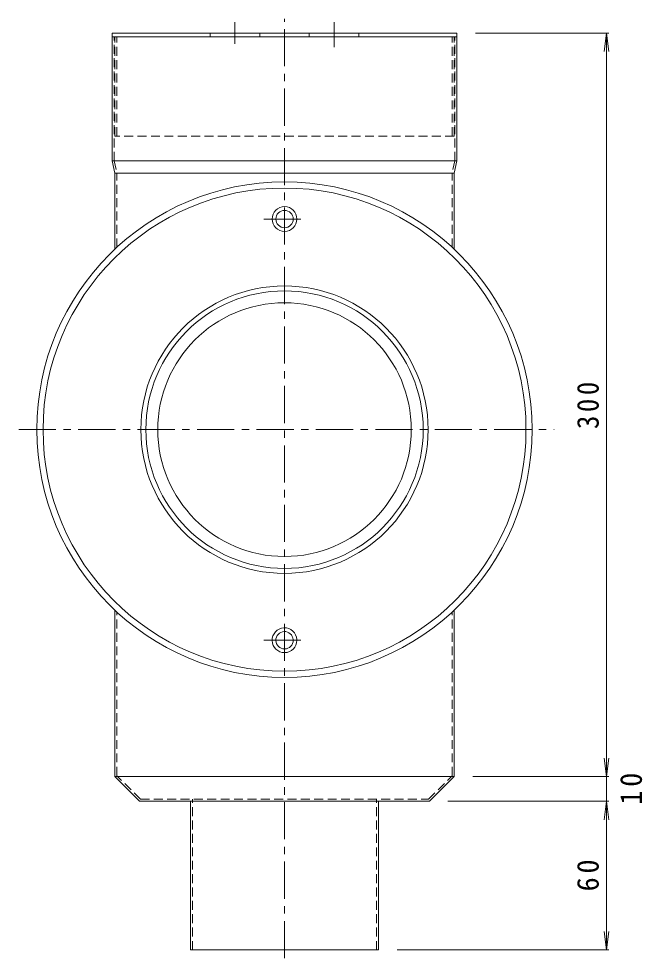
# Model space of a CAD drawing. Units: millimetres, scale not verified. Extents: x -468 to 466, y -404 to 387.
# Drawn here: x 214.1 to 465.8, y -256.3 to 122.8 of the extents above; entities that cross this region are included whole.
import ezdxf

# ---------------------------------------------------------------- set-up
doc = ezdxf.new("R2010")
doc.units = ezdxf.units.MM
doc.header["$LTSCALE"] = 3
doc.linetypes.add('CHAIN1', pattern=[8, 5, -1, 1, -1])
doc.linetypes.add('DASHED1', pattern=[1.8, 1.2, -0.6])
for name, color, linetype, lineweight in [('0-0', 3, 'Continuous', 9), ('0-1', 2, 'Continuous', 9), ('0-3', 4, 'Continuous', 9), ('0-4', 7, 'Continuous', 9)]:
    doc.layers.add(name, color=color, linetype=linetype, lineweight=lineweight)
doc.styles.add('ＭＳ ゴシック', font='')
doc.styles.get('ＭＳ ゴシック').set_extended_font_data('MS Gothic')

msp = doc.modelspace()

# ---------------------------------------------------------------- linework, layer by layer
at = {"layer": '0-0', "linetype": 'CHAIN1'}
for p, q in [((321.393, -256.324), (321.393, 122.843)), ((214.094, -42.983), (430.303, -42.983))]:
    msp.add_line(p, q, dxfattribs=at)
at = {"layer": '0-0'}
for p, q in [((251.793, 65.517), (251.793, 115.517)), ((390.993, 65.517), (390.993, 115.517)), ((251.793, 65.517), (252.893, 60.517)), ((251.793, 65.517), (390.993, 65.517)), ((390.993, 65.517), (389.893, 60.517)), ((252.893, 60.517), (389.893, 60.517)), ((252.893, 29.871), (252.893, 60.517)), ((389.893, 29.871), (389.893, 60.517)), ((252.893, -182.983), (252.893, -115.837)), ((389.893, -182.983), (389.893, -115.837)), ((262.893, -192.983), (252.893, -182.983)), ((252.893, -182.983), (389.893, -182.983)), ((379.893, -192.983), (389.893, -182.983)), ((262.893, -192.983), (379.893, -192.983)), ((283.393, -252.983), (283.393, -192.983)), ((359.393, -252.983), (359.393, -192.983)), ((359.393, -252.983), (283.393, -252.983))]:
    msp.add_line(p, q, dxfattribs=at)
at = {"layer": '0-0', "linetype": 'DASHED1'}
for p, q in [((252.593, 65.517), (252.593, 115.517)), ((390.193, 65.517), (390.193, 115.517)), ((252.593, 65.517), (253.693, 60.517)), ((390.193, 65.517), (389.093, 60.517)), ((253.693, 30.615), (253.693, 60.517)), ((389.093, 30.615), (389.093, 60.517)), ((253.693, -182.652), (253.693, -116.581)), ((389.093, -182.652), (389.093, -116.581)), ((263.225, -192.183), (253.693, -182.652)), ((284.193, -252.983), (284.193, -192.183)), ((358.593, -252.983), (358.593, -192.183))]:
    msp.add_line(p, q, dxfattribs=at)
msp.add_lwpolyline([(263.225, -192.183), (379.562, -192.183), (389.093, -182.652)], dxfattribs=at)
at = {"layer": '0-0'}
for radius in [56, 51.2]:
    msp.add_circle((321.393, -42.983), radius, dxfattribs=at)
at = {"layer": '0-1', "linetype": 'CHAIN1'}
for p, q in [((301.393, 112.693), (301.393, 121.487)), ((341.393, 111.374), (341.393, 121.487))]:
    msp.add_line(p, q, dxfattribs=at)
at = {"layer": '0-1'}
for p, q in [((390.993, 117.017), (251.793, 117.017)), ((251.793, 115.517), (251.793, 117.017)), ((390.993, 115.517), (251.793, 115.517)), ((291.393, 115.517), (291.393, 117.017)), ((311.393, 115.517), (311.393, 117.017)), ((331.393, 115.517), (331.393, 117.017)), ((351.393, 115.517), (351.393, 117.017)), ((390.993, 115.517), (390.993, 117.017))]:
    msp.add_line(p, q, dxfattribs=at)
at = {"layer": '0-1', "linetype": 'DASHED1'}
for p, q in [((252.893, 75.517), (252.893, 115.517)), ((253.693, 75.517), (253.693, 115.517)), ((389.093, 75.517), (389.093, 115.517)), ((389.893, 75.517), (389.893, 115.517)), ((389.893, 75.517), (252.893, 75.517))]:
    msp.add_line(p, q, dxfattribs=at)
at = {"layer": '0-3', "linetype": 'CHAIN1'}
for p, q in [((312.982, 42.017), (328.875, 42.017)), ((312.982, -127.983), (328.875, -127.983))]:
    msp.add_line(p, q, dxfattribs=at)
at = {"layer": '0-3'}
for centre, radius in [((321.393, -42.983), 100), ((321.393, -42.983), 97.5), ((321.393, 42.017), 5), ((321.393, 42.017), 3.5), ((321.393, -42.983), 58)]:
    msp.add_circle(centre, radius, dxfattribs=at)
for radius in [5, 3.5]:
    msp.add_arc((321.393, -127.983), radius, 3.49236, 0, dxfattribs=at)
at = {"layer": '0-4'}
for p, q in [((398.493, 117.017), (452.293, 117.017)), ((451.393, 117.017), (450.414, 109.581)), ((451.393, -252.983), (451.393, 117.017)), ((451.393, 117.017), (452.372, 109.581)), ((451.393, -182.983), (450.414, -175.547)), ((451.393, -182.983), (452.372, -175.547)), ((397.393, -182.983), (452.293, -182.983)), ((387.393, -192.983), (452.293, -192.983)), ((451.393, -192.983), (450.414, -200.419)), ((451.393, -192.983), (452.372, -200.419)), ((451.393, -252.983), (450.414, -245.547)), ((451.393, -252.983), (452.372, -245.547)), ((366.893, -252.983), (452.293, -252.983))]:
    msp.add_line(p, q, dxfattribs=at)

# ---------------------------------------------------------------- texts
at = {"layer": '0-4', "color": 2, "char_height": 8.798, "attachment_point": 7, "rotation": 90, "style": 'ＭＳ ゴシック'}
for s, insert in [('\\T1.27;\\W0.9;300', (448.393, -42.733)), ('\\T1.27;\\W0.95;10', (465.828, -194.358)), ('\\T1.27;\\W0.95;60', (448.393, -229.358))]:
    msp.add_mtext(s, dxfattribs=dict(at, insert=insert))

doc.saveas('drawing.dxf')
